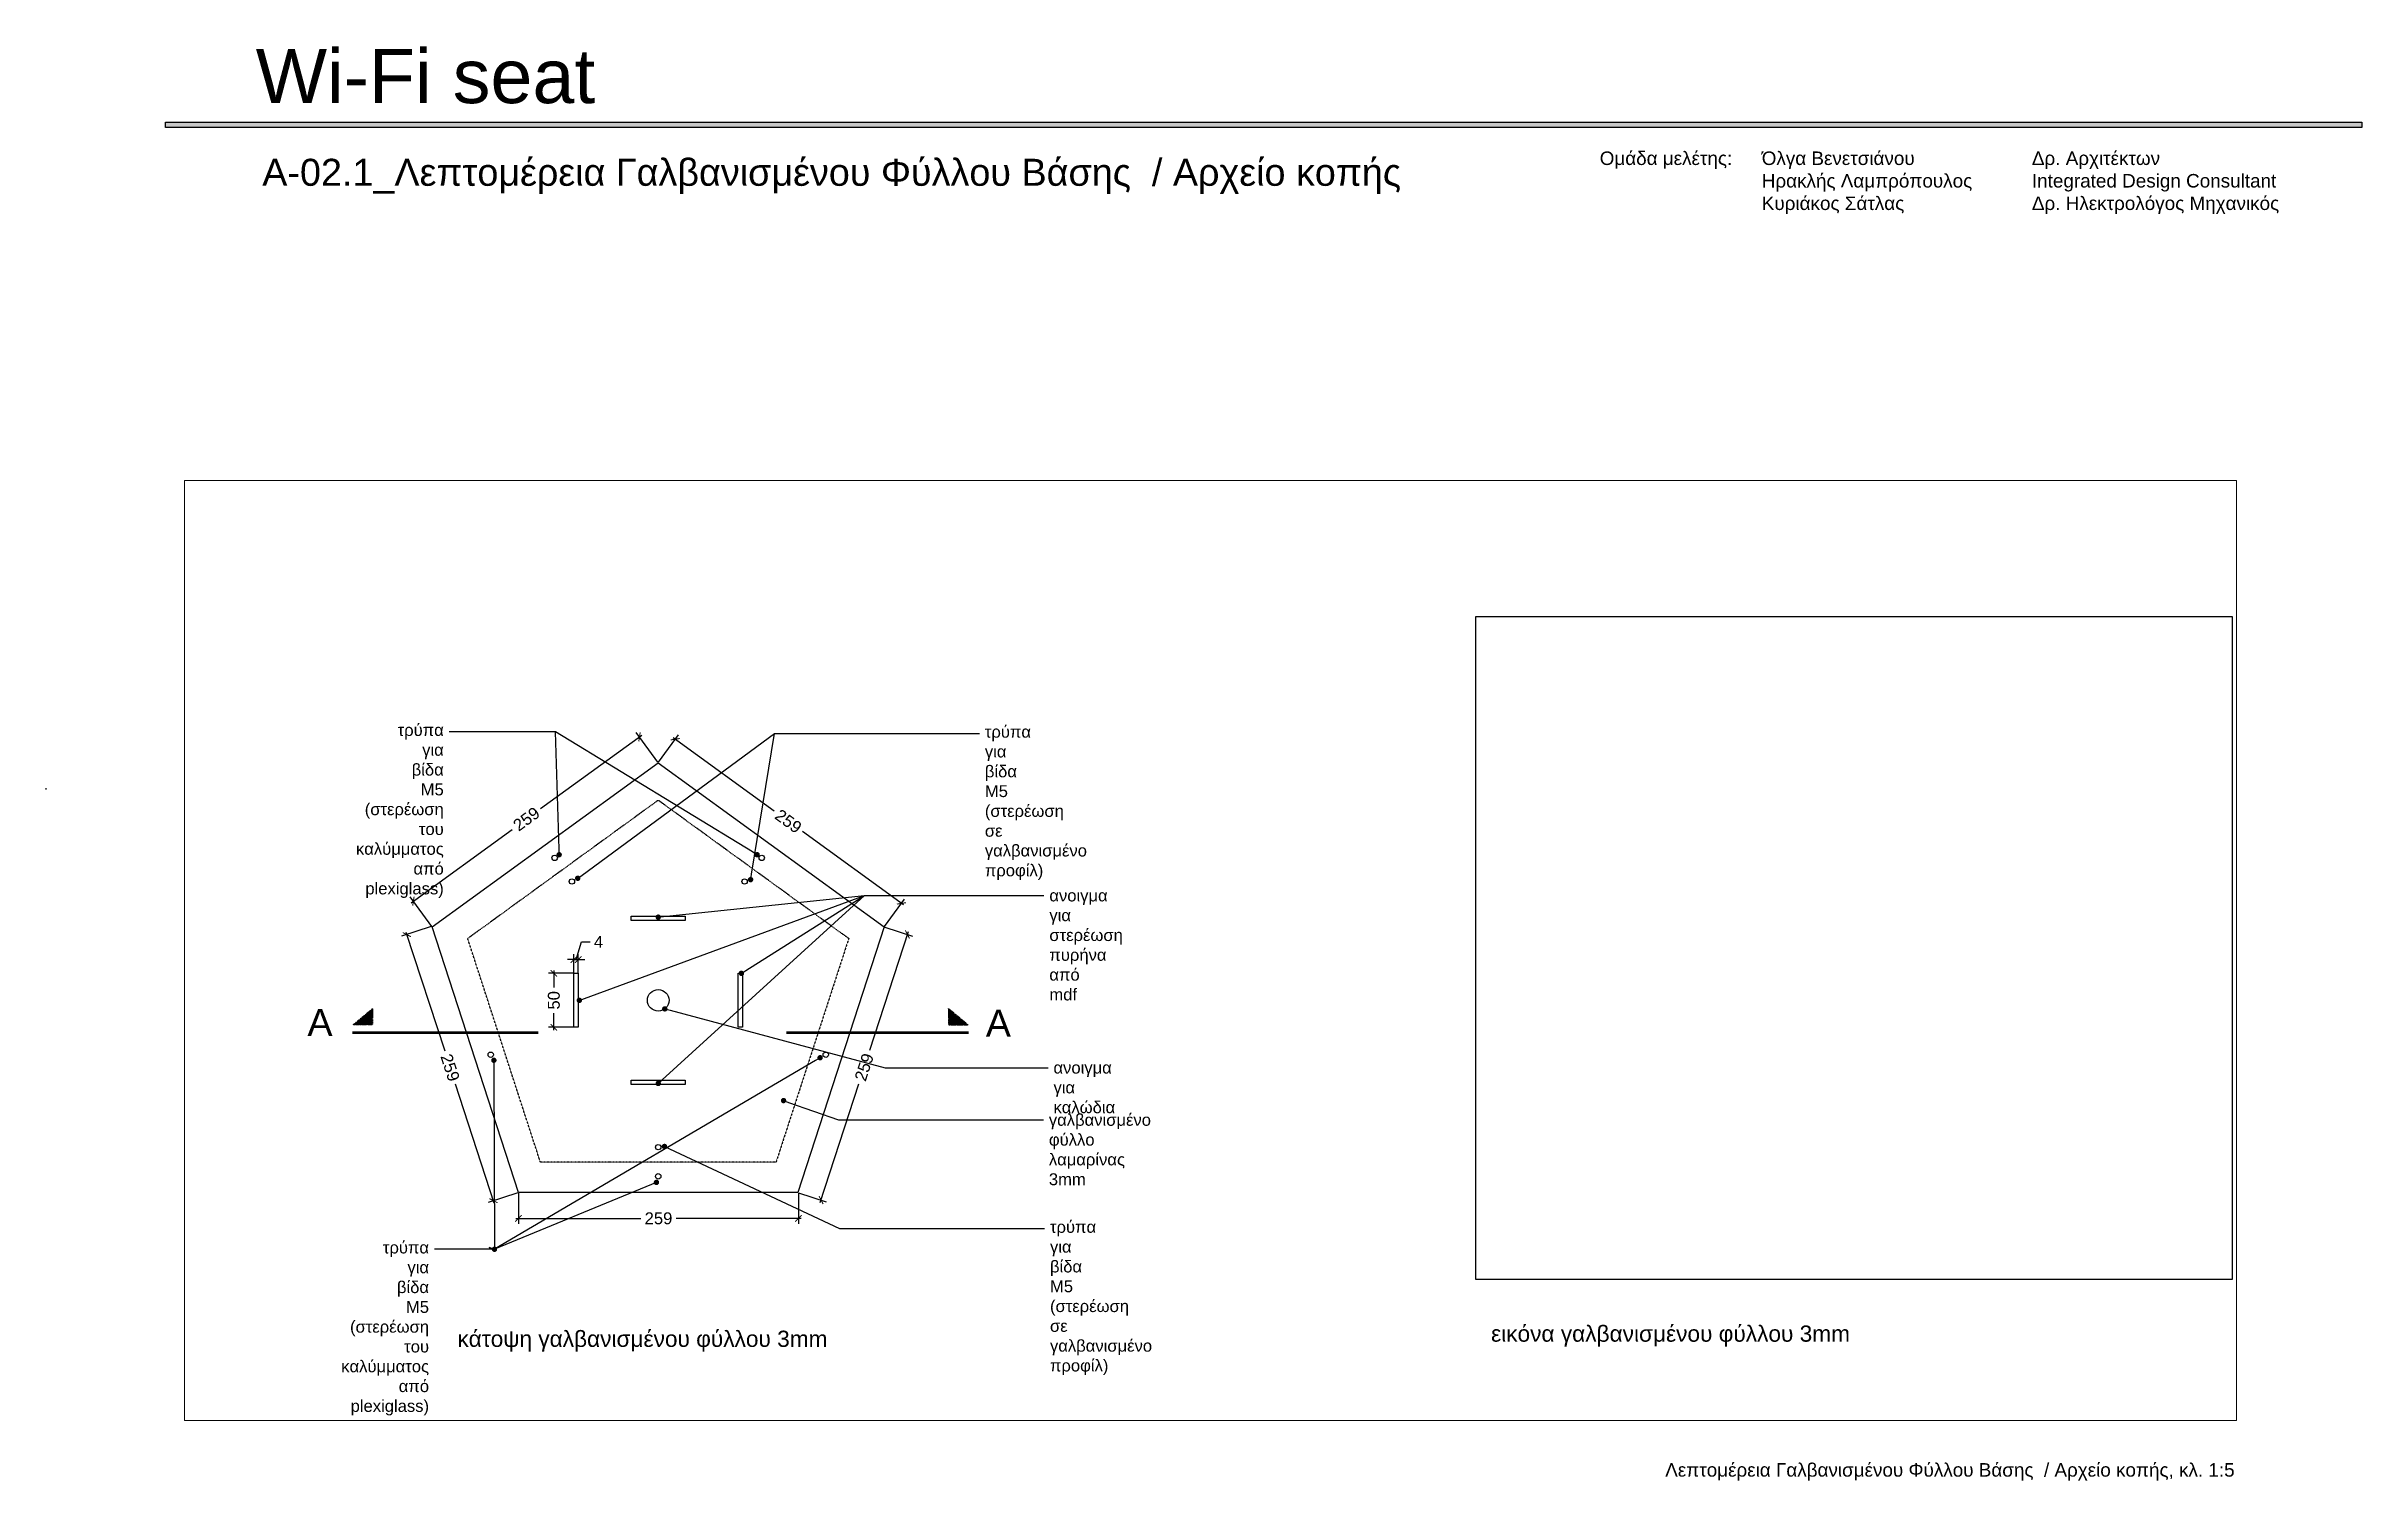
# Paper-space layout 'A-02.1_base sheet' of a CAD drawing. Header units: millimetres. Extents: x -21 to 408, y 15 to 281.
# The model-space entities are those that its viewports show. They can reach past a viewport. Long polylines and large blocks are cut down to what shows.
import ezdxf
from ezdxf import colors
from ezdxf.entities.mleader import LeaderData, LeaderLine
from ezdxf.enums import TextEntityAlignment as Align
from ezdxf.math import Vec2, Vec3

# ---------------------------------------------------------------- set-up
doc = ezdxf.new("R2010")
doc.units = ezdxf.units.MM
doc.header["$XCLIPFRAME"] = 0
doc.linetypes.add('DASHDOT2', pattern=[12.699999999999992, 6.349999999999998, -3.174999999999998, 0, -3.174999999999998])
doc.linetypes.add('HIDDEN2', pattern=[4.7624999999999975, 3.174999999999998, -1.587499999999999])
for name, color, linetype in [('A-02', 2, 'Continuous'), ('A-DIM', 150, 'Continuous'), ('A-HATCH', 252, 'Continuous'), ('A-HIDDEN', 1, 'HIDDEN2'), ('A-SECT LINES', 251, 'DASHDOT2'), ('A-TEXT', 7, 'Continuous')]:
    doc.layers.add(name, color=color, linetype=linetype)
doc.styles.get("Standard").update_dxf_attribs({"font": 'arial.ttf'})
doc.dimstyles.new('1-5', dxfattribs={"dimscale": 0.05, "dimtxt": 0.22, "dimasz": 0.12, "dimexe": 0.1, "dimexo": 0.01, "dimgap": 0.08, "dimtad": 0, "dimdec": 0, "dimlfac": 1000, "dimzin": 0, "dimdsep": 46, "dimtxsty": 'Standard', "dimblk": 'ARCHTICK', "dimcen": 0.09, "dimdle": 0.05, "dimadec": 0, "dimazin": 0, "dimtfac": 1, "dimtdec": 0, "dimtofl": 0, "dimtmove": 1, "dimatfit": 3, "dimldrblk": 'DOT', "dimfxl": 1, "dimtolj": 1, "dimtzin": 0, "dimarcsym": 0})
picture_1 = doc.add_image_def('image1.jpg', size_in_pixel=(430, 377))

# ---------------------------------------------------------------- blocks, each defined once
blk = doc.blocks.new('SECT-ARROW')
blk.add_hatch(color=0).paths.add_polyline_path([(0.0135696077080354, 0.1432612908907682), (0.3723211531586941, 0.4452238811083591), (0.3723211531819714, 0.1432612908907682)])
at = {"color": 0}
blk.add_lwpolyline([(0.0135696077080354, 0.1432612908907682), (0.3723211531586941, 0.4452238811083591), (0.3723211531819714, 0.1432612908907682)], close=True, dxfattribs=at)
blk = doc.blocks.new('_Dot')
at = {"color": 0, "linetype": 'ByBlock', "lineweight": -2}
blk.add_line((-0.5, 0), (-1, 0), dxfattribs=at)
at = {"color": 0, "linetype": 'ByBlock', "const_width": 0.5}
blk.add_lwpolyline([(-0.25, 0, 1), (0.25, 0, 1)], format="xyb", close=True, dxfattribs=at)
blk = doc.blocks.new('_ArchTick')
at = {"color": 0, "linetype": 'ByBlock', "const_width": 0.15}
blk.add_lwpolyline([(-0.5, -0.5), (0.5, 0.5)], dxfattribs=at)
blk = doc.blocks.new('*D3')
at = {"layer": 'A-DIM', "color": 0, "lineweight": -2, "transparency": 16777216}
for p, q in [((172.8549940642868, 13.82255663931536), (172.8549940642868, 13.80691646196202)), ((172.8730714154617, 13.82005663931536), (172.8499940642868, 13.82005663931536)), ((172.8549940642868, 13.76755663931536), (172.8549940642868, 13.7831968166687)), ((172.8730714154617, 13.77005663931536), (172.8499940642868, 13.77005663931536))]:
    blk.add_line(p, q, dxfattribs=at)
at = {"layer": 'Defpoints', "color": 0, "transparency": 16777216}
for p in [(172.8735714154617, 13.82005663931536), (172.8549940642868, 13.77005663931536), (172.8735714154617, 13.77005663931536)]:
    blk.add_point(p, dxfattribs=at)
at = {"layer": 'A-DIM', "color": 0, "lineweight": -2, "transparency": 16777216, "xscale": 0.006, "yscale": 0.006, "zscale": 0.006}
for p, rotation in [((172.8549940642868, 13.82005663931536), 90), ((172.8549940642868, 13.77005663931536), 270)]:
    blk.add_blockref('_ArchTick', p, dxfattribs=dict(at, rotation=rotation))
at = {"layer": 'A-DIM', "color": 0, "transparency": 16777216, "insert": (172.8549940642868, 13.79505663931539), "char_height": 0.011, "attachment_point": 5, "rotation": 90}
blk.add_mtext('\\A1;50', dxfattribs=at)
blk = doc.blocks.new('*D4')
at = {"layer": 'A-DIM', "color": 0, "lineweight": -2, "transparency": 16777216}
for p, q in [((172.8755714154617, 13.83273151693642), (172.8805214154617, 13.84923151693643)), ((172.8805214154617, 13.84923151693643), (172.8885214154617, 13.84923151693643)), ((172.8735714154617, 13.83273151693642), (172.8675714154617, 13.83273151693642)), ((172.8735714154617, 13.82055663931536), (172.8735714154617, 13.83773151693643)), ((172.8735714154617, 13.83273151693642), (172.8775714154617, 13.83273151693642)), ((172.8775714154617, 13.82055663931536), (172.8775714154617, 13.83773151693643)), ((172.8775714154617, 13.83273151693642), (172.8835714154617, 13.83273151693642))]:
    blk.add_line(p, q, dxfattribs=at)
at = {"layer": 'Defpoints', "color": 0, "transparency": 16777216}
for p in [(172.8775714154617, 13.83273151693642), (172.8735714154617, 13.82005663931536), (172.8775714154617, 13.82005663931536)]:
    blk.add_point(p, dxfattribs=at)
at = {"layer": 'A-DIM', "color": 0, "lineweight": -2, "transparency": 16777216, "xscale": 0.006, "yscale": 0.006, "zscale": 0.006}
blk.add_blockref('_ArchTick', (172.8735714154617, 13.83273151693642), dxfattribs=at)
at = {"layer": 'A-DIM', "color": 0, "lineweight": -2, "transparency": 16777216, "xscale": 0.006, "yscale": 0.006, "zscale": 0.006, "rotation": 180}
blk.add_blockref('_ArchTick', (172.8775714154617, 13.83273151693642), dxfattribs=at)
at = {"layer": 'A-DIM', "color": 0, "transparency": 16777216, "insert": (172.8963256446568, 13.84923151693643), "char_height": 0.011, "attachment_point": 5}
blk.add_mtext('\\A1;4', dxfattribs=at)
blk = doc.blocks.new('*D17')
at = {"layer": 'A-DIM', "color": 0, "lineweight": -2, "transparency": 16777216}
for p, q in [((172.9362632152247, 14.0403987865466), (172.8427674831254, 13.97247016098942)), ((172.9512775228354, 14.01548011096105), (172.9313017464773, 14.04297440838773)), ((172.722967661642, 13.88543049583428), (172.8164633937414, 13.9533591213915)), ((172.7420270542246, 13.86345074651019), (172.7220512778665, 13.89094504393688))]:
    blk.add_line(p, q, dxfattribs=at)
at = {"layer": 'Defpoints', "color": 0, "transparency": 16777216}
for p in [(172.9342406727388, 14.03892932341587), (172.9515714154616, 14.01507560246386), (172.7423209468508, 13.86304623801301)]:
    blk.add_point(p, dxfattribs=at)
at = {"layer": 'A-DIM', "color": 0, "lineweight": -2, "transparency": 16777216, "xscale": 0.006, "yscale": 0.006, "zscale": 0.006}
for p, rotation in [((172.9342406727388, 14.03892932341587), 36.00000000000882), ((172.7249902041279, 13.88689995896501), 216.0000000000088)]:
    blk.add_blockref('_ArchTick', p, dxfattribs=dict(at, rotation=rotation))
at = {"layer": 'A-DIM', "color": 0, "transparency": 16777216, "insert": (172.8296154384334, 13.96291464119046), "char_height": 0.011, "attachment_point": 5, "rotation": 36.000000000008825}
blk.add_mtext('\\A1;259', dxfattribs=at)
blk = doc.blocks.new('*D18')
at = {"layer": 'A-DIM', "color": 0, "lineweight": -2, "transparency": 16777216}
for p, q in [((172.9518653080878, 14.01548011096108), (172.9703223439088, 14.04088404137059)), ((172.9653608751613, 14.03830841952944), (173.0588566072608, 13.97037979397221)), ((173.1786564287442, 13.88334012881709), (173.0851606966448, 13.95126875437429)), ((173.1611157766988, 13.86345074651019), (173.1795728125198, 13.8888546769197))]:
    blk.add_line(p, q, dxfattribs=at)
at = {"layer": 'Defpoints', "color": 0, "transparency": 16777216}
for p in [(172.9515714154616, 14.01507560246388), (173.1766338862583, 13.88480959194783), (173.1608218840726, 13.863046238013)]:
    blk.add_point(p, dxfattribs=at)
at = {"layer": 'A-DIM', "color": 0, "lineweight": -2, "transparency": 16777216, "xscale": 0.006, "yscale": 0.006, "zscale": 0.006}
for p, rotation in [((172.9673834176473, 14.03683895639871), 144.0000000000134), ((173.1766338862583, 13.88480959194783), 324.0000000000133)]:
    blk.add_blockref('_ArchTick', p, dxfattribs=dict(at, rotation=rotation))
at = {"layer": 'A-DIM', "color": 0, "transparency": 16777216, "insert": (173.0720086519528, 13.96082427417328), "char_height": 0.011, "attachment_point": 5, "rotation": 324.00000000001336}
blk.add_mtext('\\A1;259', dxfattribs=at)
blk = doc.blocks.new('*D19')
at = {"layer": 'A-DIM', "color": 0, "lineweight": -2, "transparency": 16777216}
for p, q in [((173.1829743759488, 13.85847711264238), (173.1472621840898, 13.74856628768174)), ((173.1612974123308, 13.86289172951581), (173.1869571160443, 13.85455438637977)), ((173.1015027241294, 13.60773315109134), (173.1372149159883, 13.717643976052)), ((173.0813708454832, 13.61690305054624), (173.1070305491968, 13.6085657074102))]:
    blk.add_line(p, q, dxfattribs=at)
at = {"layer": 'Defpoints', "color": 0, "transparency": 16777216}
for p in [(173.1608218840726, 13.86304623801299), (173.1822018334628, 13.85609947135165), (173.0808953172251, 13.61705755904342)]:
    blk.add_point(p, dxfattribs=at)
at = {"layer": 'A-DIM', "color": 0, "lineweight": -2, "transparency": 16777216, "xscale": 0.006, "yscale": 0.006, "zscale": 0.006}
for p, rotation in [((173.1822018334628, 13.85609947135165), 71.9999999999954), ((173.1022752666153, 13.61011079238208), 251.9999999999954)]:
    blk.add_blockref('_ArchTick', p, dxfattribs=dict(at, rotation=rotation))
at = {"layer": 'A-DIM', "color": 0, "transparency": 16777216, "insert": (173.1422385500391, 13.73310513186686), "char_height": 0.011, "attachment_point": 5, "rotation": 71.9999999999954}
blk.add_mtext('\\A1;259', dxfattribs=at)
blk = doc.blocks.new('*D20')
at = {"layer": 'A-DIM', "color": 0, "lineweight": -2, "transparency": 16777216}
for p, q in [((172.8222475136983, 13.61655755904344), (172.8222475136983, 13.58813480449308)), ((173.0814210483371, 13.61655755904344), (173.0814210483371, 13.58813480449308)), ((172.8197475136983, 13.59313480449308), (172.9355774597353, 13.59313480449308)), ((173.0839210483371, 13.59313480449308), (172.9680911023001, 13.59313480449308))]:
    blk.add_line(p, q, dxfattribs=at)
at = {"layer": 'Defpoints', "color": 0, "transparency": 16777216}
for p in [(172.8222475136983, 13.61705755904344), (173.0814210483371, 13.61705755904344), (173.0814210483371, 13.59313480449308)]:
    blk.add_point(p, dxfattribs=at)
at = {"layer": 'A-DIM', "color": 0, "lineweight": -2, "transparency": 16777216, "xscale": 0.006, "yscale": 0.006, "zscale": 0.006, "rotation": 180}
blk.add_blockref('_ArchTick', (172.8222475136983, 13.59313480449308), dxfattribs=at)
at = {"layer": 'A-DIM', "color": 0, "lineweight": -2, "transparency": 16777216, "xscale": 0.006, "yscale": 0.006, "zscale": 0.006}
blk.add_blockref('_ArchTick', (173.0814210483371, 13.59313480449308), dxfattribs=at)
at = {"layer": 'A-DIM', "color": 0, "transparency": 16777216, "insert": (172.9518342810177, 13.59313480449308), "char_height": 0.011, "attachment_point": 5}
blk.add_mtext('\\A1;259', dxfattribs=at)
blk = doc.blocks.new('*D21')
at = {"layer": 'A-DIM', "color": 0, "lineweight": -2, "transparency": 16777216}
for p, q in [((172.7415516181804, 13.86329595449541), (172.714112568503, 13.85436237481623)), ((172.7180929688714, 13.85828747518531), (172.7539443064414, 13.74817185883542)), ((172.799861348493, 13.60713992727622), (172.764010010923, 13.71725554362612)), ((172.8217720776541, 13.61690276702865), (172.7943330279767, 13.60796918734947))]:
    blk.add_line(p, q, dxfattribs=at)
at = {"layer": 'Defpoints', "color": 0, "transparency": 16777216}
for p in [(172.7188669289454, 13.85591029496415), (172.7420270542246, 13.8634507465102), (172.8222475136983, 13.61705755904344)]:
    blk.add_point(p, dxfattribs=at)
at = {"layer": 'A-DIM', "color": 0, "lineweight": -2, "transparency": 16777216, "xscale": 0.006, "yscale": 0.006, "zscale": 0.006}
for p, rotation in [((172.7188669289454, 13.85591029496415), 108.0341639777458), ((172.7990873884191, 13.60951710749739), 288.0341639777459)]:
    blk.add_blockref('_ArchTick', p, dxfattribs=dict(at, rotation=rotation))
at = {"layer": 'A-DIM', "color": 0, "transparency": 16777216, "insert": (172.7589771586822, 13.73271370123076), "char_height": 0.011, "attachment_point": 5, "rotation": 288.03416397774583}
blk.add_mtext('\\A1;259', dxfattribs=at)

msp = doc.modelspace()

# ---------------------------------------------------------------- linework, layer by layer
at = {"layer": 'A-02'}
for points in [[(173.1608218840726, 13.863046238013), (173.0808953172251, 13.61705755904344), (172.8222475136983, 13.61705755904344), (172.7423209468508, 13.863046238013), (172.9515714154616, 14.01507560246387)], [(172.9765714154616, 13.87305663931529), (172.9765714154616, 13.8690566393153), (172.9265714154616, 13.8690566393153), (172.9265714154616, 13.87305663931529)], [(172.8735714154617, 13.82005663931536), (172.8775714154617, 13.82005663931536), (172.8775714154617, 13.77005663931536), (172.8735714154617, 13.77005663931536)], [(173.0255714154615, 13.82005663931536), (173.0295714154616, 13.82005663931536), (173.0295714154616, 13.77005663931536), (173.0255714154615, 13.77005663931536)], [(172.9765714154616, 13.72105663931542), (172.9765714154616, 13.71705663931543), (172.9265714154616, 13.71705663931543), (172.9265714154616, 13.72105663931542)]]:
    msp.add_lwpolyline(points, close=True, dxfattribs=at)
for centre, radius in [((172.855755470381, 13.92692357802455), 0.0024992989510896), ((173.047376564131, 13.92692357802455), 0.0024992989510896), ((172.8716428963684, 13.90506880792543), 0.0025), ((173.031499934555, 13.90506880792543), 0.0025), ((172.9515714154616, 13.79505663931536), 0.01), ((172.796546486006, 13.7446848084933), 0.0024954922836392), ((173.106595314131, 13.74468419814174), 0.0024992989510896), ((172.9515714154617, 13.65907412056113), 0.0025), ((172.951566017256, 13.63205358290736), 0.0025000000000261)]:
    msp.add_circle(centre, radius, dxfattribs=at)
at = {"layer": 'A-HIDDEN', "ltscale": 0.01}
msp.add_lwpolyline([(173.1279059099442, 13.852351189698), (173.0605521264409, 13.64505755904344), (172.8425907044825, 13.64505755904344), (172.7752369209792, 13.85235118969801), (172.9515714154616, 13.98046569909387)], close=True, dxfattribs=at)
at = {"layer": 'A-SECT LINES', "linetype": 'Continuous', "ltscale": 0.01, "const_width": 0.0025}
for points in [[(172.6684967491291, 13.76506757631253), (172.8405199510045, 13.76506757631244)], [(173.0702528415762, 13.76506757631154), (173.238961282549, 13.76506757631145)]]:
    msp.add_lwpolyline(points, dxfattribs=at)

# ---------------------------------------------------------------- block references
at = {"layer": 'A-SECT LINES', "ltscale": 0.05, "yscale": 0.05, "zscale": 0.05}
for p, xscale in [((172.6684967491291, 13.76506757631253), 0.05), ((173.238961282549, 13.76506757631189), -0.05)]:
    msp.add_blockref('SECT-ARROW', p, dxfattribs=dict(at, xscale=xscale))

# ---------------------------------------------------------------- texts
at = {"layer": 'A-SECT LINES'}
msp.add_text('A', height=0.025, rotation=359.9253274083088, dxfattribs=at).set_placement((172.6501959539061, 13.7620277910929), align=Align.RIGHT)
msp.add_text('A', height=0.025, rotation=359.9253274083088, dxfattribs=at).set_placement((173.2547330448088, 13.76132349895932))
at = {"layer": 'A-TEXT', "char_height": 0.015, "attachment_point": 1}
for s, insert in [('κάτοψη γαλβανισμένου φύλλου 3mm', (172.7656792402031, 13.48914668983602)), ('εικόνα γαλβανισμένου φύλλου 3mm', (173.7223922561595, 13.49393737650435))]:
    msp.add_mtext_dynamic_manual_height_columns(s, width=1.784179977309121, gutter_width=0.6, heights=[0], dxfattribs=dict(at, insert=insert))

# ---------------------------------------------------------------- dimensions: what is measured, and where the dimension line sits
at = {"layer": 'A-DIM'}
for p1, p2, distance, picture, middle in [((172.7423209468508, 13.863046238013), (172.9515714154616, 14.01507560246387), 0.029484820612968598, '*D17', (172.8296154384334, 13.96291464119046)), ((172.9515714154616, 14.01507560246387), (173.1608218840726, 13.863046238013), 0.026900984881843493, '*D18', (173.0720086519528, 13.96082427417328)), ((172.8222475136983, 13.61705755904344), (172.7420270542246, 13.86345074651019), 0.024356720067898623, '*D21', (172.7589771586822, 13.73271370123076)), ((173.0808953172251, 13.61705755904344), (173.1608218840726, 13.863046238013), -0.022480209139946736, '*D19', (173.1422385500391, 13.73310513186686)), ((172.8222475136983, 13.61705755904344), (173.0814210483371, 13.61705755904344), -0.023922754550360636, '*D20', (172.9518342810177, 13.59313480449308))]:
    dim = msp.add_aligned_dim(p1=p1, p2=p2, distance=distance, dimstyle='1-5', dxfattribs=at)
    dim.commit()
    dim.dimension.update_dxf_attribs({"geometry": picture, "text_midpoint": middle})
dim = msp.add_linear_dim(base=(172.8775714154617, 13.83273151693642), p1=(172.8735714154617, 13.82005663931536), p2=(172.8775714154617, 13.82005663931536), dimstyle='1-5', dxfattribs=at)
dim.commit()
dim.dimension.update_dxf_attribs({"geometry": '*D4', "text_midpoint": (172.8925214154617, 13.84923151693643)})
dim = msp.add_linear_dim(base=(172.8549940642868, 13.77005663931536), p1=(172.8735714154617, 13.82005663931536), p2=(172.8735714154617, 13.77005663931536), angle=90, dimstyle='1-5', dxfattribs=at)
dim.commit()
dim.dimension.update_dxf_attribs({"geometry": '*D3', "text_midpoint": (172.8549940642868, 13.79505663931539)})

# ---------------------------------------------------------------- pictures from other files: only their frames are drawn
image = msp.add_image(picture_1, insert=(173.7083089041229, 13.53665515328324), size_in_units=(0.700000000000006, 0.6137209302325634))
image.set_boundary_path([(-0.5, -0.5), (429.4999999999998, 376.5)])
image.dxf.clipping = 0

# ---------------------------------------------------------------- leaders
ml = msp.add_multileader_mtext('Standard')
ml.set_content('τρύπα για βίδα Μ5\\P(στερέωση του καλύμματος από plexiglass)', color=256)
ml.set_leader_properties()
ml.set_arrow_properties(name='DOT')
ml.build(insert=Vec2(0, 0))
ml.multileader.update_dxf_attribs({"dogleg_length": 0.25, "arrow_head_size": 0.005, "scale": 0.05})
ctx = ml.context
ctx.base_point, ctx.scale, ctx.char_height, ctx.arrow_head_size, ctx.landing_gap_size, ctx.plane_origin = Vec3(172.5632158037375, 14.04372496913414), 0.05, 0.011, 0.005, 0.005, Vec3(172.4935961230664, 13.84893746106791)
ctx.text_align_type = 2
notes = []
notes.append((ctx, [(1, (1, 1, 0), (172.8565548448367, 14.04372496913414), (-1, 0), 0.0984550029000502, [(0, [(172.859896627826, 13.92988882396439)], 0, []), (1, [(173.0431063684078, 13.92983602922474)], 0, [])])]))
ctx.mtext.insert, ctx.mtext.width, ctx.mtext.defined_height, ctx.mtext.alignment, ctx.mtext.flow_direction = Vec3(172.7530998419367, 14.05084195412731), 0.213263446271867, 0.0771765370853713, 3, 5
ml = msp.add_multileader_mtext('Standard')
ml.set_content('τρύπα για βίδα Μ5\\P(στερέωση σε γαλβανισμένο προφίλ)', color=256)
ml.set_leader_properties()
ml.set_arrow_properties(name='DOT')
ml.build(insert=Vec2(0, 0))
ml.multileader.update_dxf_attribs({"dogleg_length": 0.25, "arrow_head_size": 0.005, "scale": 0.05})
ctx = ml.context
ctx.base_point, ctx.scale, ctx.char_height, ctx.arrow_head_size, ctx.landing_gap_size, ctx.plane_origin = Vec3(173.248880181013, 14.04213391245407), 0.05, 0.011, 0.005, 0.005, Vec3(173.1402567285397, 13.8641723775607)
notes.append((ctx, [(0, (1, 1, 0), (173.0591330653073, 14.04213391245407), (1, 0), 0.1897471157057396, [(1, [(173.0370814846907, 13.90680402144298)], 0, []), (0, [(172.8770568442833, 13.90806187706511)], 0, [])])]))
ctx.mtext.insert, ctx.mtext.width, ctx.mtext.defined_height, ctx.mtext.flow_direction = Vec3(173.253880181013, 14.04925089744725), 0.1984773979594081, 0.0719878097936862, 5
ml = msp.add_multileader_mtext('Standard')
ml.set_content('ανοιγμα για στερέωση πυρήνα από mdf', color=256)
ml.set_leader_properties()
ml.set_arrow_properties(name='DOT')
ml.build(insert=Vec2(0, 0))
ml.multileader.update_dxf_attribs({"dogleg_length": 0.25, "arrow_head_size": 0.005, "scale": 0.05})
ctx = ml.context
ctx.base_point, ctx.scale, ctx.char_height, ctx.arrow_head_size, ctx.landing_gap_size, ctx.plane_origin = Vec3(173.3085853307291, 13.89204762884139), 0.05, 0.011, 0.005, 0.005, Vec3(173.1720332626685, 13.72723422437234)
notes.append((ctx, [(0, (1, 1, 0), (173.1423549381583, 13.89204762884139), (1, 0), 0.1662303925708215, [(0, [(173.0285714154616, 13.82005663931536)], 0, []), (1, [(172.9515714154616, 13.71805663931542)], 0, []), (2, [(172.9515714154616, 13.8720566393153)], 0, []), (3, [(172.8785714154617, 13.79505663931536)], 0, [])])]))
ctx.mtext.insert, ctx.mtext.width, ctx.mtext.flow_direction = Vec3(173.3135853307291, 13.89763766976909), 0.1374952793712509, 5
ml = msp.add_multileader_mtext('Standard')
ml.set_content('ανοιγμα για καλώδια', color=256)
ml.set_leader_properties()
ml.set_arrow_properties(name='DOT')
ml.build(insert=Vec2(0, 0))
ml.multileader.update_dxf_attribs({"dogleg_length": 0.25, "arrow_head_size": 0.005, "scale": 0.05})
ctx = ml.context
ctx.base_point, ctx.scale, ctx.char_height, ctx.arrow_head_size, ctx.landing_gap_size, ctx.plane_origin = Vec3(173.3123790671676, 13.73262580677053), 0.05, 0.011, 0.005, 0.005, Vec3(173.1402567285397, 13.50743040380856)
notes.append((ctx, [(0, (1, 1, 0), (173.1615283939277, 13.73262580677053), (1, 0), 0.1508506732399269, [(1, [(172.9576731524062, 13.78713396260485)], 0, [])])]))
ctx.mtext.insert, ctx.mtext.width, ctx.mtext.flow_direction = Vec3(173.3173790671676, 13.73821584769822), 0.1374952793712509, 5
ml = msp.add_multileader_mtext('Standard')
ml.set_content('τρύπα για βίδα Μ5\\P(στερέωση του καλύμματος από plexiglass)', color=256)
ml.set_leader_properties()
ml.set_arrow_properties(name='DOT')
ml.build(insert=Vec2(0, 0))
ml.multileader.update_dxf_attribs({"dogleg_length": 0.25, "arrow_head_size": 0.005, "scale": 0.05})
ctx = ml.context
ctx.base_point, ctx.scale, ctx.char_height, ctx.arrow_head_size, ctx.landing_gap_size, ctx.plane_origin = Vec3(172.5495860749895, 13.56454578052039), 0.05, 0.011, 0.005, 0.005, Vec3(172.4785900740313, 13.43964775875435)
ctx.text_align_type = 2
notes.append((ctx, [(1, (1, 1, 0), (172.8000214965844, 13.56454578052039), (-1, 0), 0.0555513833956923, [(0, [(172.9499211186397, 13.62647047184221)], 0, []), (1, [(172.7994672751546, 13.73949590862382)], 0, []), (2, [(173.1014087864591, 13.74189746404657)], 0, []), (3, [(172.8000219509649, 13.56454563863124)], 0, [])])]))
ctx.mtext.insert, ctx.mtext.width, ctx.mtext.defined_height, ctx.mtext.alignment, ctx.mtext.flow_direction = Vec3(172.7394701131887, 13.57166276551357), 0.213263446271867, 0.0771765370853713, 3, 5
ml = msp.add_multileader_mtext('Standard')
ml.set_content('γαλβανισμένο^Jφύλλο λαμαρίνας 3mm', color=256)
ml.set_leader_properties()
ml.set_arrow_properties(name='DOT')
ml.build(insert=Vec2(0, 0))
ml.multileader.update_dxf_attribs({"dogleg_length": 0.25, "arrow_head_size": 0.005, "scale": 0.05})
ctx = ml.context
ctx.base_point, ctx.scale, ctx.char_height, ctx.arrow_head_size, ctx.landing_gap_size, ctx.plane_origin = Vec3(173.3081173161845, 13.68426667307367), 0.05, 0.011, 0.005, 0.005, Vec3(173.1392229084224, 13.56656087734253)
notes.append((ctx, [(0, (1, 1, 0), (173.1183702004788, 13.68426667307367), (1, 0), 0.1897471157057396, [(1, [(173.0675841478016, 13.70221038825081)], 0, [])])]))
ctx.mtext.insert, ctx.mtext.width, ctx.mtext.flow_direction = Vec3(173.3131173161845, 13.68986421741201), 0.1374952793712509, 5
ml = msp.add_multileader_mtext('Standard')
ml.set_content('τρύπα για βίδα Μ5\\P(στερέωση σε γαλβανισμένο προφίλ)', color=256)
ml.set_leader_properties()
ml.set_arrow_properties(name='DOT')
ml.build(insert=Vec2(0, 0))
ml.multileader.update_dxf_attribs({"dogleg_length": 0.25, "arrow_head_size": 0.005, "scale": 0.05})
ctx = ml.context
ctx.base_point, ctx.scale, ctx.char_height, ctx.arrow_head_size, ctx.landing_gap_size, ctx.plane_origin = Vec3(173.3091511363018, 13.58363414188914), 0.05, 0.011, 0.005, 0.005, Vec3(173.1402567285397, 13.45873612012311)
notes.append((ctx, [(0, (1, 1, 0), (173.1194040205961, 13.58363414188914), (1, 0), 0.1897471157057396, [(0, [(172.957370296234, 13.65971681850121)], 0, [])])]))
ctx.mtext.insert, ctx.mtext.width, ctx.mtext.defined_height, ctx.mtext.flow_direction = Vec3(173.3141511363018, 13.59075112688232), 0.213263446271867, 0.0771765370853713, 5
for ctx, leaders in notes:
    for number, flags, end, landing, length, lines in leaders:
        leader = LeaderData()
        leader.index, (leader.has_last_leader_line, leader.has_dogleg_vector, leader.attachment_direction) = number, flags
        leader.last_leader_point, leader.dogleg_vector, leader.dogleg_length = Vec3(end), Vec3(landing), length
        for number, points, colour, breaks in lines:
            line = LeaderLine()
            line.index, line.vertices, line.color, line.breaks = number, Vec3.list(points), colors.encode_raw_color(colour), breaks
            leader.lines.append(line)
        ctx.leaders.append(leader)

psp = doc.layouts.new('A-02.1_base sheet')

# ---------------------------------------------------------------- hatches: boundary and pattern name
at = {"layer": 'A-HATCH'}
h = psp.add_hatch(color=7, dxfattribs=at)
h.dxf.hatch_style = 1
h.paths.add_polyline_path([(407.6743355361558, 265.6027367995969), (1.166198089072394, 265.6027367995969), (1.166198089072394, 266.6027367995969), (407.6743355361558, 266.6027367995969)])

# ---------------------------------------------------------------- linework, layer by layer
psp.add_lwpolyline([(407.6743355361558, 265.6027367995969), (1.166198089072394, 265.6027367995969), (1.166198089072394, 266.6027367995969), (407.6743355361558, 266.6027367995969)], close=True)
psp.add_lwpolyline([(-20.89683924267558, 143.0645434535876), (-20.89683924267558, 143.2645434535886)])

# ---------------------------------------------------------------- texts
at = {"attachment_point": 1}
for s, width, insert, char_height in [('Wi-Fi seat', 112.0202056466019, (17.87556307196473, 280.1410309789709), 10), ('A-02.1_Λεπτομέρεια Γαλβανισμένου Φύλλου Βάσης  / Αρχείο κοπής', 220.2744122327133, (19.07271342323315, 259.8373713586644), 5), ('Ομάδα μελέτης: ^IΌλγα Βενετσιάνου ^I^I^IΔρ. Αρχιτέκτων\\P^I^I^IΗρακλής Λαμπρόπουλος^I^IIntegrated Design Consultant\\P^I^I^IΚυριάκος Σάτλας^I^I^IΔρ. Ηλεκτρολόγος Μηχανικός', 169.4131230939875, (266.6350771256725, 261.1886021257522), 2.5), ('Λεπτομέρεια Γαλβανισμένου Φύλλου Βάσης  / Αρχείο κοπής, κλ. 1:5', 169.4131230939875, (278.7610088877432, 18.282833836017), 2.5)]:
    psp.add_mtext_dynamic_manual_height_columns(s, width=width, gutter_width=0.6, heights=[0], dxfattribs=dict(at, insert=insert, char_height=char_height))

# ---------------------------------------------------------------- viewports
at = {"layer": 'Defpoints'}
psp.add_viewport(center=(194.6211460628017, 113.2163614559085), size=(379.8163237375952, 174.0946322731135), view_center_point=(173.4628492510817, 13.84115981982873), view_height=0.8704731620263165, dxfattribs=at)

doc.saveas('drawing.dxf')
